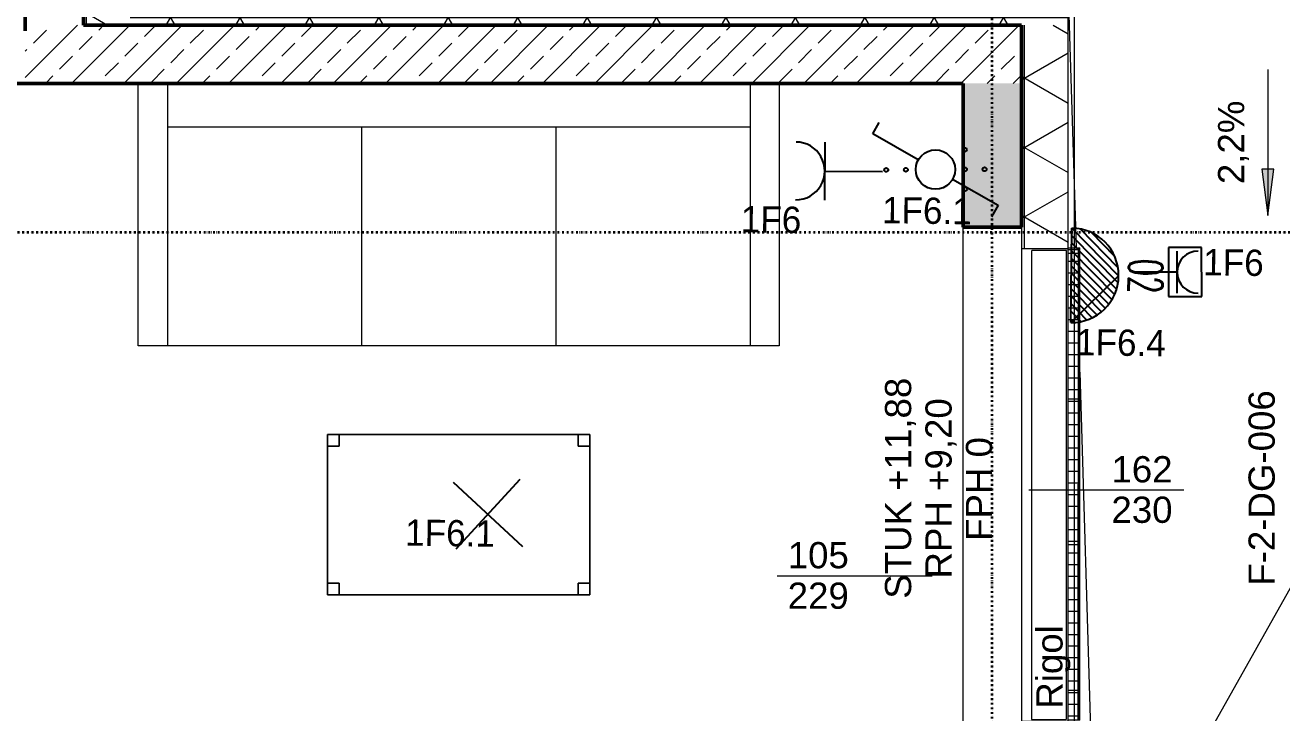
# Model space of a CAD drawing. Header units: metres. Extents: x -17679 to 22565, y -12299 to 33430.
# Drawn here: x 8795 to 13109, y 17930 to 20290 of the extents above; entities that cross this region are included whole.
import ezdxf
from ezdxf.enums import TextEntityAlignment as Align

# ---------------------------------------------------------------- set-up
doc = ezdxf.new("R2010")
doc.units = ezdxf.units.M
doc.linetypes.add('Strich Punkt Mittel', pattern=[0.015875, 0.00635, -0.004763, 0, -0.004763])
doc.linetypes.add('Verdeckt', pattern=[0.003, 0.002, -0.001])
doc.layers.get('0').update_dxf_attribs({"color": 252})
for name, color, linetype, lineweight in [('A-DETL-GENF_', 92, 'Continuous', 13), ('A-DETL-MBND', 5, 'Continuous', 5), ('A-GLAZ-IDEN_', 152, 'Continuous', 9), ('A_Decken', 8, 'Continuous', 13), ('A_Durchbruch', 7, 'Verdeckt', 5), ('A_Moebel', 6, 'Continuous', 13), ('A_Raeume_', 7, 'Continuous', 5), ('A_Raster_', 1, 'Continuous', 9), ('A_Waende', 7, 'Continuous', 13), ('G-ANNO-DIMS_', 111, 'Continuous', 9), ('M-EQPM-IDEN_', 50, 'Continuous', 9)]:
    doc.layers.add(name, color=color, linetype=linetype, lineweight=lineweight)
for name, color, linetype, true_color in [('E_Beleuchtungstyp', 30, 'Continuous', 0xf1780e), ('E_Steckdose+Schalter', 150, 'Continuous', 0x0b6cf4), ('ET_LEGENDE - Wohnung$0$810_AV_LE____T', 30, 'Continuous', 0xff870f)]:
    doc.layers.add(name, color=color, linetype=linetype, true_color=true_color)
doc.layers.add('ET_LEGENDE - Wohnung$0$800_KO_HI____L', color=130, linetype='Continuous')
doc.styles.add('Arial_2', font='arial.ttf', dxfattribs={"height": 0.09})
doc.styles.add('ET_LEGENDE - Wohnung$0$ROMANS', font='romans.shx', dxfattribs={"width": 0.6})
pattern_1 = [(45, (0, 0), (-0.08980256, 0.08980256), []), (45, (0.0898, 0), (-0.08980256, 0.08980256), [0.0635, -0.03175])]

# ---------------------------------------------------------------- blocks, each defined once
blk = doc.blocks.new('*U543')
for p, q in [((-70.7, -70.7), (70.7, 70.7)), ((70.7, -70.7), (-70.7, 70.7))]:
    blk.add_line(p, q)
at = {"style": 'ET_LEGENDE - Wohnung$0$ROMANS', "width": 0.6, "flags": 1}
for tag, p in [('RAUMBUCHNUMMER', (0, -400)), ('ANLAGE', (0, -550))]:
    blk.add_attdef(tag, text='', height=100, dxfattribs=at).set_placement(p, align=Align.MIDDLE)
for tag, p in [('TEILANLAGE_NR', (0, -700)), ('KOMPONENTE', (0, -850)), ('KOMPONENTE_NR', (0, -1000)), ('BEZEICHNUNG', (0, -1150)), ('TYP', (0, -1300)), ('HERSTELLER', (0, -1450)), ('MODEL', (0, -1600)), ('LEISTUNG_MAX', (0, -1750)), ('SPEZIFISCH_1', (0, -1900)), ('SPEZIFISCH_2', (0, -2050)), ('SPEZIFISCH_3', (0, -2200)), ('SPEZIFISCH_4', (0, -2350)), ('SPEZIFISCH_5', (0, -2500)), ('GEWERKE_CODE', (0, -2650)), ('LV_POS', (0, -2800)), ('ZAEHLER', (0, -2950)), ('PLATZHALTER_1', (0, -3100)), ('PLATZHALTER_2', (0, -3250)), ('PLATZHALTER_3', (0, -3400)), ('JOBLISTE_VDMA', (0, -3550)), ('ET_SPEZIFISCH_1', (0, -3700)), ('ET_SPEZIFISCH_2', (0, -3850)), ('ET_SPEZIFISCH_3', (0, -4000)), ('ET_SPEZIFISCH_4', (0, -4150)), ('ET_SPEZIFISCH_5', (0, -4300)), ('ET_SPEZIFISCH_6', (0, -4450)), ('ET_SPEZIFISCH_7', (0, -4600))]:
    blk.add_attdef(tag, text='', height=100, dxfattribs=at).set_placement(p, align=Align.MIDDLE_CENTER)
blk = doc.blocks.new('*U533')
for p, q in [((25, 43.3), (91.7, 158.8)), ((91.7, 158.8), (120.5, 142.1)), ((-25, -43.3), (-91.7, -158.8)), ((-91.7, -158.8), (-120.5, -142.1))]:
    blk.add_line(p, q)
blk.add_circle((0, 0), 50)
at = {"layer": 'ET_LEGENDE - Wohnung$0$800_KO_HI____L'}
for centre in [(0, 125), (0, 75), (-50, -75), (0, -75), (50, -75), (0, -125)]:
    blk.add_circle(centre, 5, dxfattribs=at)
at = {"style": 'ET_LEGENDE - Wohnung$0$ROMANS', "width": 0.6, "flags": 1}
for tag, p in [('RAUMBUCHNUMMER', (-0.2, -465.7)), ('ANLAGE', (-0.2, -615.7))]:
    blk.add_attdef(tag, text='', height=100, dxfattribs=at).set_placement(p, align=Align.MIDDLE)
for tag, p in [('TEILANLAGE_NR', (-0.2, -765.7)), ('KOMPONENTE', (-0.2, -915.7)), ('KOMPONENTE_NR', (-0.2, -1065.7)), ('BEZEICHNUNG', (-0.2, -1215.7)), ('TYP', (-0.2, -1365.7)), ('HERSTELLER', (-0.2, -1515.7)), ('MODEL', (-0.2, -1665.7)), ('LEISTUNG_MAX', (-0.2, -1815.7)), ('SPEZIFISCH_1', (-0.2, -1965.7)), ('SPEZIFISCH_2', (-0.2, -2115.7)), ('SPEZIFISCH_3', (-0.2, -2265.7)), ('SPEZIFISCH_4', (-0.2, -2415.7)), ('SPEZIFISCH_5', (-0.2, -2565.7)), ('GEWERKE_CODE', (-0.2, -2715.7)), ('LV_POS', (-0.2, -2865.7)), ('ZAEHLER', (-0.2, -3015.7)), ('PLATZHALTER_1', (-0.2, -3165.7)), ('PLATZHALTER_2', (-0.2, -3315.7)), ('PLATZHALTER_3', (-0.2, -3465.7)), ('JOBLISTE_VDMA', (-0.2, -3615.7)), ('ET_SPEZIFISCH_1', (-0.2, -3765.7)), ('ET_SPEZIFISCH_2', (-0.2, -3915.7)), ('ET_SPEZIFISCH_3', (-0.2, -4065.7)), ('ET_SPEZIFISCH_4', (-0.2, -4215.7)), ('ET_SPEZIFISCH_5', (-0.2, -4365.7)), ('ET_SPEZIFISCH_6', (-0.2, -4515.7)), ('ET_SPEZIFISCH_7', (-0.2, -4665.7))]:
    blk.add_attdef(tag, text='', height=100, dxfattribs=at).set_placement(p, align=Align.MIDDLE_CENTER)
blk = doc.blocks.new('*U553')
for p, q in [((62.5, 0), (-62.5, 0)), ((0, 0), (0, -125))]:
    blk.add_line(p, q)
blk.add_arc((0, 62.5), 62.5, 180, 0)
at = {"style": 'ET_LEGENDE - Wohnung$0$ROMANS', "width": 0.8, "flags": 1}
for tag, p in [('RAUMBUCHNUMMER', (0, -425)), ('ANLAGE', (0, -595.4)), ('TEILANLAGE_NR', (0, -755.5)), ('KOMPONENTE', (0, -901.3)), ('KOMPONENTE_NR', (0, -1063.3)), ('BEZEICHNUNG', (0, -1205.6)), ('TYP', (0, -1346.7)), ('HERSTELLER', (0, -1514.1)), ('MODEL', (0, -1677.3)), ('LEISTUNG_MAX', (0, -1851.5)), ('SPEZIFISCH_1', (0, -2012.8)), ('SPEZIFISCH_2', (0, -2200)), ('SPEZIFISCH_3', (0, -2374.2)), ('SPEZIFISCH_4', (0, -2548.5)), ('SPEZIFISCH_5', (0, -2722.7)), ('GEWERKE_CODE', (0, -2897)), ('LV_POS', (0, -3071.2)), ('ZAEHLER', (0, -3245.5)), ('PLATZHALTER_1', (0, -3419.7)), ('PLATZHALTER_2', (0, -3594)), ('PLATZHALTER_3', (0, -3768.2)), ('JOBLISTE_VDMA', (0, -3942.5)), ('ET_SPEZIFISCH_1', (0, -4116.7)), ('ET_SPEZIFISCH_2', (0, -4291)), ('ET_SPEZIFISCH_3', (0, -4465.2)), ('ET_SPEZIFISCH_4', (0, -4639.5)), ('ET_SPEZIFISCH_5', (0, -4813.7)), ('ET_SPEZIFISCH_6', (0, -4988)), ('ET_SPEZIFISCH_7', (0, -5162.2))]:
    blk.add_attdef(tag, text='', height=100, dxfattribs=at).set_placement(p, align=Align.MIDDLE)
blk = doc.blocks.new('*U545')
h = blk.add_hatch()
h.set_pattern_fill('ANSI31', color=256, scale=5, style=0)
edge = h.paths.add_edge_path()
edge.add_arc((0, 0), 140, 0, 180)
edge.add_line((-140, 0), (140, 0))
at = {"color": 7}
for p, q in [((0, 140), (-140, 0)), ((0, 140), (140, 0)), ((140, 0), (-140, 0))]:
    blk.add_line(p, q, dxfattribs=at)
blk.add_line((0, 0), (0, 0))
blk.add_arc((0, 0), 140, 0, 180, dxfattribs=at)
at = {"style": 'ET_LEGENDE - Wohnung$0$ROMANS', "width": 0.6, "flags": 1}
for tag, p in [('RAUMBUCHNUMMER', (1420.4, 2381.2)), ('ANLAGE', (1420.4, 2231.2))]:
    blk.add_attdef(tag, text='', height=100, dxfattribs=at).set_placement(p, align=Align.MIDDLE)
for tag, p in [('TEILANLAGE_NR', (1420.4, 2081.2)), ('KOMPONENTE', (1420.4, 1931.2)), ('KOMPONENTE_NR', (1420.4, 1781.2)), ('BEZEICHNUNG', (1420.4, 1631.2)), ('TYP', (1420.4, 1481.2)), ('HERSTELLER', (1420.4, 1331.2)), ('MODEL', (1420.4, 1181.2)), ('LEISTUNG_MAX', (1420.4, 1031.2)), ('SPEZIFISCH_1', (1420.4, 881.2)), ('SPEZIFISCH_2', (1420.4, 731.2)), ('SPEZIFISCH_3', (1420.4, 581.2)), ('SPEZIFISCH_4', (1420.4, 431.2)), ('SPEZIFISCH_5', (1420.4, 281.2)), ('GEWERKE_CODE', (1420.4, 131.2)), ('LV_POS', (1420.4, -18.8)), ('ZAEHLER', (1420.4, -168.8)), ('PLATZHALTER_1', (1420.4, -318.8)), ('PLATZHALTER_2', (1420.4, -468.8)), ('PLATZHALTER_3', (1420.4, -618.8)), ('JOBLISTE_VDMA', (1420.4, -768.8)), ('ET_SPEZIFISCH_1', (1420.4, -918.8)), ('ET_SPEZIFISCH_2', (1420.4, -1068.8)), ('ET_SPEZIFISCH_3', (1420.4, -1218.8)), ('ET_SPEZIFISCH_4', (1420.4, -1368.8)), ('ET_SPEZIFISCH_5', (1420.4, -1518.8)), ('ET_SPEZIFISCH_6', (1420.4, -1668.8)), ('ET_SPEZIFISCH_7', (1420.4, -1818.8))]:
    blk.add_attdef(tag, text='', height=100, dxfattribs=at).set_placement(p, align=Align.MIDDLE_CENTER)
at = {"layer": 'ET_LEGENDE - Wohnung$0$810_AV_LE____T', "style": 'ET_LEGENDE - Wohnung$0$ROMANS', "width": 0.6}
blk.add_attdef('NAME', text='', height=100, dxfattribs=at).set_placement((0, 140), align=Align.BOTTOM_CENTER)
blk = doc.blocks.new('*U557')
for p, q in [((71.8, 72.9), (-72.6, 72.9)), ((-72.6, 72.9), (-72.6, -25.1)), ((71.8, -25.1), (71.8, 72.9)), ((62.5, 0), (-62.5, 0)), ((0, 0), (0, -125)), ((-72.6, -25.1), (71.8, -25.1))]:
    blk.add_line(p, q)
blk.add_arc((0, 62.5), 62.5, 180, 0)
at = {"style": 'ET_LEGENDE - Wohnung$0$ROMANS', "width": 0.8, "flags": 1}
for tag, p in [('RAUMBUCHNUMMER', (0, -425)), ('ANLAGE', (0, -595.4)), ('TEILANLAGE_NR', (0, -755.5)), ('KOMPONENTE', (0, -901.3)), ('KOMPONENTE_NR', (0, -1063.3)), ('BEZEICHNUNG', (0, -1205.6)), ('TYP', (0, -1346.7)), ('HERSTELLER', (0, -1514.1)), ('MODEL', (0, -1677.3)), ('LEISTUNG_MAX', (0, -1851.5)), ('SPEZIFISCH_1', (0, -2012.8)), ('SPEZIFISCH_2', (0, -2200)), ('SPEZIFISCH_3', (0, -2374.2)), ('SPEZIFISCH_4', (0, -2548.5)), ('SPEZIFISCH_5', (0, -2722.7)), ('GEWERKE_CODE', (0, -2897)), ('LV_POS', (0, -3071.2)), ('ZAEHLER', (0, -3245.5)), ('PLATZHALTER_1', (0, -3419.7)), ('PLATZHALTER_2', (0, -3594)), ('PLATZHALTER_3', (0, -3768.2)), ('JOBLISTE_VDMA', (0, -3942.5))]:
    blk.add_attdef(tag, text='', height=100, dxfattribs=at).set_placement(p, align=Align.MIDDLE)
blk = doc.blocks.new('Moeb_Tisch - 900x550-V30-263_PP_03DG_BT2')
at = {"layer": 'A_Moebel', "color": 8}
for p, q in [((-0.0741, 0.8106), (-0.6241, 0.8106)), ((-0.6241, 0.8106), (-0.6241, -0.0894)), ((-0.5841, 0.8106), (-0.6241, 0.8106)), ((-0.6241, 0.8106), (-0.6241, 0.7706)), ((-0.6241, 0.7706), (-0.6241, 0.8106)), ((-0.6241, 0.8106), (-0.5841, 0.8106)), ((-0.0741, 0.8106), (-0.6241, 0.8106)), ((-0.6241, 0.8106), (-0.6241, -0.0894)), ((-0.6241, -0.0894), (-0.6241, 0.8106)), ((-0.6241, 0.8106), (-0.0741, 0.8106)), ((-0.5841, 0.7706), (-0.5841, 0.8106)), ((-0.5841, 0.8106), (-0.5841, 0.7706)), ((-0.0741, 0.8106), (-0.1141, 0.8106)), ((-0.1141, 0.8106), (-0.1141, 0.7706)), ((-0.1141, 0.7706), (-0.1141, 0.8106)), ((-0.1141, 0.8106), (-0.0741, 0.8106)), ((-0.0741, -0.0894), (-0.0741, 0.8106)), ((-0.0741, 0.7706), (-0.0741, 0.8106)), ((-0.0741, 0.8106), (-0.0741, 0.7706)), ((-0.0741, -0.0894), (-0.0741, 0.8106)), ((-0.0741, 0.8106), (-0.0741, -0.0894)), ((-0.6241, 0.7706), (-0.5841, 0.7706)), ((-0.5841, 0.7706), (-0.6241, 0.7706)), ((-0.1141, 0.7706), (-0.0741, 0.7706)), ((-0.0741, 0.7706), (-0.1141, 0.7706)), ((-0.5841, -0.0494), (-0.6241, -0.0494)), ((-0.6241, -0.0494), (-0.6241, -0.0894)), ((-0.6241, -0.0894), (-0.6241, -0.0494)), ((-0.6241, -0.0494), (-0.5841, -0.0494)), ((-0.5841, -0.0894), (-0.5841, -0.0494)), ((-0.5841, -0.0494), (-0.5841, -0.0894)), ((-0.0741, -0.0494), (-0.1141, -0.0494)), ((-0.1141, -0.0494), (-0.1141, -0.0894)), ((-0.1141, -0.0894), (-0.1141, -0.0494)), ((-0.1141, -0.0494), (-0.0741, -0.0494)), ((-0.0741, -0.0894), (-0.0741, -0.0494)), ((-0.0741, -0.0494), (-0.0741, -0.0894)), ((-0.6241, -0.0894), (-0.0741, -0.0894)), ((-0.6241, -0.0894), (-0.5841, -0.0894)), ((-0.5841, -0.0894), (-0.6241, -0.0894)), ((-0.6241, -0.0894), (-0.0741, -0.0894)), ((-0.0741, -0.0894), (-0.6241, -0.0894)), ((-0.1141, -0.0894), (-0.0741, -0.0894)), ((-0.0741, -0.0894), (-0.1141, -0.0894))]:
    blk.add_line(p, q, dxfattribs=at)
blk = doc.blocks.new('Moeb_Sofa - Sofa 220x90-V31-263_PP_03DG_BT2')
at = {"layer": 'A_Moebel', "color": 8}
for p, q in [((-1.1, 0.45), (1.1, 0.45)), ((-1.1, -0.45), (-1.1, 0.45)), ((-1, -0.45), (-1, 0.45)), ((-0.3333, -0.3), (-0.3333, 0.45)), ((0.3333, -0.3), (0.3333, 0.45)), ((1, -0.45), (1, 0.45)), ((1.1, 0.45), (1.1, -0.45)), ((-1, -0.3), (1, -0.3)), ((1.1, -0.45), (-1.1, -0.45))]:
    blk.add_line(p, q, dxfattribs=at)
blk = doc.blocks.new('HLS_Rigol - 20x8cm-9179598-263_PP_03DG_BT2')
at = {"layer": 'A-DETL-MBND'}
h = blk.add_hatch(dxfattribs=at)
h.set_pattern_fill('FP_100', color=256, style=0, pattern_type=2)
h.set_pattern_definition([(270, (0, 0.6096), (0.04, 0), [])])
h.paths.add_polyline_path([(0, -0.095), (1.62, -0.095), (1.62, -0.0596), (0, -0.0597), (0, -0.0935)])
for p, q in [((0, -0.095), (0, -0.0596)), ((1.62, -0.0596), (1.62, -0.095)), ((0, -0.095), (1.62, -0.095)), ((0, -0.097), (0, -0.095)), ((0, -0.1), (0, -0.097)), ((0, -0.097), (1.62, -0.097)), ((0, -0.1), (1.62, -0.1)), ((0, -0.1), (1.62, -0.1)), ((1.62, -0.095), (1.62, -0.097)), ((1.62, -0.097), (1.62, -0.1))]:
    blk.add_line(p, q, dxfattribs=at)
blk = doc.blocks.new('Allg_Rollladenkasten - 0130x0270-10446602-263_PP_03DG_BT2')
at = {"layer": 'A_Durchbruch'}
for p, q in [((-0.81, -0.0743), (-0.81, -0.2343)), ((0.81, -0.0743), (-0.81, -0.0743)), ((-0.805, -0.0793), (-0.805, -0.1993)), ((0.805, -0.0793), (-0.805, -0.0793)), ((0.805, -0.1993), (0.805, -0.0793)), ((0.81, -0.2343), (0.81, -0.0743)), ((-0.805, -0.1993), (0.805, -0.1993)), ((-0.81, -0.2343), (0.81, -0.2343)), ((-0.81, -0.2343), (0.81, -0.2343))]:
    blk.add_line(p, q, dxfattribs=at)
blk = doc.blocks.new('BS_Fens_Tuer - unten-7645928-263_PP_03DG_BT2')
at = {"layer": 'A-GLAZ-IDEN_'}
blk.add_line((0, 0.000124), (0, -0.010513), dxfattribs=at)
blk = doc.blocks.new('BS_Fens_PP - rechts-2843221-263_PP_03DG_BT2')
at = {"layer": 'A-GLAZ-IDEN_'}
blk.add_line((0, 0.000124), (0, -0.010513), dxfattribs=at)
blk = doc.blocks.new('6546546')
at = {"layer": 'A-DETL-GENF_', "lineweight": 5, "true_color": 0x636466}
h = blk.add_hatch(dxfattribs=at)
h.set_pattern_fill('FP_140', color=251, style=0, pattern_type=2)
h.set_pattern_definition([(89.998, (-85.848, 81.011), (-0.5, 1.75e-05), []), (179.998, (-85.848, 81.011), (-1.75e-05, -0.5), [])])
h.paths.add_polyline_path([(-39.8586, 49.5703), (-37.5789, 50.548), (-37.5788, 55.4685), (-39.8586, 55.4685), (-39.8586, 49.9275)])
h.paths.add_polyline_path([(-39.8538, 50.4573), (-39.8538, 50.4573), (-39.8538, 50.4671)])
h.paths.add_polyline_path([(-39.8538, 50.4671), (-39.8538, 50.4671), (-39.8538, 50.4747)])
h.paths.add_polyline_path([(-39.8538, 50.4747), (-39.8538, 50.4747), (-39.8538, 50.4794)])
h.paths.add_polyline_path([(-39.781, 51.8483), (-39.7537, 52.6771), (-39.7638, 52.6771), (-39.7638, 52.6842), (-39.7891, 52.7278), (-39.7783, 52.7278), (-39.7783, 52.7316), (-39.7638, 52.7278), (-39.7475, 52.7282), (-39.7345, 52.7317), (-39.7216, 52.7392), (-39.7106, 52.7506), (-39.7037, 52.7627), (-39.6998, 52.7771), (-39.6999, 52.7921), (-39.7038, 52.8065), (-39.7113, 52.8194), (-39.7218, 52.8299), (-39.7348, 52.8373), (-39.75, 52.8411), (-39.7641, 52.8411), (-39.7785, 52.8372), (-39.7785, 52.8411), (-39.781, 52.8411), (-39.781, 52.8568), (-39.8137, 52.8521), (-39.8387, 52.6771), (-39.8387, 52.8771), (-39.781, 52.8771), (-39.781, 52.9825), (-39.7568, 52.9646), (-39.7646, 53.1626), (-39.7696, 53.1738), (-39.7651, 53.1738), (-39.7874, 53.7402), (-39.4119, 53.2066), (-39.1271, 53.557), (-38.9861, 53.2908), (-38.9861, 53.1738), (-39.1094, 53.1738), (-39.1094, 52.1363), (-39.75, 51.8616)])
h.paths.add_polyline_path([(-37.2796, 59.6652), (-37.2647, 59.6652), (-37.2503, 59.6691), (-37.2374, 59.6766), (-37.2268, 59.6872), (-37.2194, 59.7001), (-37.2156, 59.7146), (-37.2156, 59.7295), (-37.2195, 59.7439), (-37.227, 59.7568), (-37.2376, 59.7673), (-37.2505, 59.7747), (-37.265, 59.7786), (-37.2799, 59.7785), (-37.2943, 59.7746), (-37.3072, 59.7671), (-37.3177, 59.7566), (-37.3251, 59.7436), (-37.329, 59.7292), (-37.3286, 59.7133), (-37.325, 59.6999), (-37.3175, 59.687), (-37.307, 59.6765), (-37.294, 59.669), (-37.2894, 59.6678)])
h.paths.add_polyline_path([(-37.3082, 60.5211), (-37.3082, 62.1411), (-37.3112, 62.1411), (-37.3112, 60.5211)])
h.paths.add_polyline_path([(-37.3132, 60.5211), (-37.3132, 62.1411), (-37.3486, 62.1411), (-37.3486, 60.5211), (-37.3147, 60.5211)])
h.paths.add_polyline_path([(-52.1584, 64.3116), (-52.1584, 64.3117), (-52.4008, 64.3117), (-52.4008, 64.3167), (-52.4283, 64.3167), (-52.4283, 64.3917), (-52.4197, 64.4217), (-52.4768, 64.4217), (-52.4683, 64.3917), (-52.4683, 64.3167), (-52.4958, 64.3167), (-52.4958, 64.3117), (-52.5885, 64.3117), (-52.5885, 71.7188), (-54.1385, 71.7188), (-54.1385, 64.3118), (-52.3575, 64.3116)])
h.paths.add_polyline_path([(-37.2484, 66.4389), (-37.2391, 66.4443), (-37.2285, 66.4549), (-37.2211, 66.4679), (-37.2173, 66.4823), (-37.2173, 66.4972), (-37.2212, 66.5116), (-37.2287, 66.5245), (-37.2393, 66.535), (-37.2484, 66.5403), (-37.2484, 66.4396)])
h.paths.add_polyline_path([(-53.4604, 66.482), (-53.0651, 67.7037), (-53.0696, 67.7203), (-53.381, 66.8513), (-53.3809, 69.3357), (-52.7786, 69.3357), (-52.7684, 69.4729), (-52.7684, 68.6209), (-52.7787, 68.5891), (-52.7787, 68.2027), (-52.7684, 68.2027), (-52.9434, 68.1777), (-52.9684, 68.0027), (-52.7684, 68.0027), (-52.7684, 66.5935), (-52.7727, 66.6095), (-52.7787, 66.6903), (-53.381, 66.6903)])
h.paths.add_polyline_path([(-37.2797, 73.3336), (-37.2647, 73.3336), (-37.2503, 73.3375), (-37.2374, 73.345), (-37.2269, 73.3556), (-37.2195, 73.3685), (-37.2157, 73.383), (-37.2157, 73.3979), (-37.2196, 73.4123), (-37.2271, 73.4252), (-37.2377, 73.4357), (-37.2506, 73.4431), (-37.265, 73.447), (-37.2799, 73.4469), (-37.2943, 73.443), (-37.3072, 73.4355), (-37.3178, 73.425), (-37.3252, 73.412), (-37.329, 73.3976), (-37.329, 73.3827), (-37.3251, 73.3683), (-37.3176, 73.3554), (-37.307, 73.3449), (-37.2941, 73.3374)])
h.paths.add_polyline_path([(-37.3078, 74.1124), (-37.3078, 75.7324), (-37.3108, 75.7324), (-37.3108, 74.1124)])
h.paths.add_polyline_path([(-37.3128, 74.1124), (-37.3128, 75.7324), (-37.3482, 75.7324), (-37.3482, 74.1124), (-37.3147, 74.1124)])
h.paths.add_polyline_path([(-50.9382, 76.0566), (-50.9381, 76.0567), (-50.938, 82.8798), (-53.9881, 82.8798), (-53.9879, 76.0567), (-50.9581, 76.0566)])
h.paths.add_polyline_path([(-53.8681, 76.0567), (-53.8681, 76.0567), (-53.8681, 76.1229)])
h.paths.add_polyline_path([(-53.9968, 76.1926), (-53.996, 76.1945), (-53.9947, 76.2093), (-53.994, 76.2349), (-53.9943, 76.2783), (-53.9953, 76.2992), (-53.9968, 76.3069), (-54.1181, 76.3064), (-54.1181, 76.1926), (-54.0077, 76.1926)])
h.paths.add_polyline_path([(-40.5681, 76.6564), (-37.5781, 76.6564), (-37.5779, 83.0094), (-40.5679, 83.0095), (-40.5681, 76.6565)])
h.paths.add_polyline_path([(-51.0823, 77.1967), (-51.9251, 77.1967), (-51.9043, 77.2082), (-51.6211, 78.6527), (-51.5329, 78.4952), (-51.0493, 78.4952), (-51.0634, 77.9422), (-51.0048, 77.846), (-51.0382, 77.846), (-51.0375, 77.7691), (-50.9581, 77.7691), (-51.0374, 77.7578), (-51.0367, 77.6836), (-51.0699, 77.6836), (-51.0703, 77.6691), (-51.0481, 77.6691), (-51.0481, 77.5213), (-51.0582, 77.5213), (-51.0315, 77.1967), (-51.0703, 77.1967)])
h.paths.add_polyline_path([(-40.5631, 77.5891), (-40.5631, 77.5891), (-40.5631, 77.5989)])
h.paths.add_polyline_path([(-40.5631, 77.5989), (-40.5631, 77.5989), (-40.5631, 77.6065)])
h.paths.add_polyline_path([(-40.5631, 77.6065), (-40.5631, 77.6065), (-40.5631, 77.6112)])
h.paths.add_polyline_path([(-40.4899, 80.6466), (-40.5028, 80.6391), (-40.4954, 80.6466)])
h.paths.add_polyline_path([(-40.4915, 79.7938), (-40.4756, 80.443), (-40.5351, 80.443), (-40.4743, 80.4959), (-40.4739, 80.5137), (-40.4943, 80.5137), (-40.5026, 80.5336), (-40.5026, 80.5411), (-40.4897, 80.541), (-40.4733, 80.5372), (-40.4603, 80.5372), (-40.4459, 80.5411), (-40.433, 80.5486), (-40.4225, 80.5592), (-40.4151, 80.5721), (-40.4113, 80.5866), (-40.4113, 80.6015), (-40.4162, 80.6176), (-40.4227, 80.6288), (-40.4333, 80.6393), (-40.4462, 80.6467), (-40.4606, 80.6506), (-40.4755, 80.6505), (-40.4899, 80.6466), (-40.4899, 80.6506), (-40.498, 80.6506), (-40.4981, 80.6922), (-40.523, 80.6887), (-40.548, 80.5137), (-40.548, 80.7137), (-40.4981, 80.7137), (-40.4982, 80.7524), (-40.4784, 80.7678), (-40.4993, 81.3024), (-39.6246, 81.3024), (-39.7192, 79.7938), (-40.4718, 79.7938)])
at = {"layer": 'A_Waende', "lineweight": 5, "true_color": 0x636466}
h = blk.add_hatch(dxfattribs=at)
h.set_pattern_fill('FP_17', color=251, angle=-157.36, style=0, pattern_type=2)
h.set_pattern_definition([(269.998, (-40.72781, 79.78754), (0.20637, -7e-06), []), (329.998, (-40.72781, 79.78754), (0.103191, 0.178718), []), (29.998, (-40.72781, 79.78754), (-0.103184, 0.178734), [])])
h.paths.add_polyline_path([(-40.5681, 76.4964), (-40.5681, 77.9604), (-40.7281, 77.9604), (-40.7281, 76.4964), (-40.6575, 76.4964)])
h.paths.add_polyline_path([(-40.5681, 79.5804), (-40.568, 79.5804), (-40.5681, 82.5969), (-40.728, 82.5969), (-40.728, 79.5804), (-40.5681, 79.5804)])
h = blk.add_hatch(dxfattribs=at)
h.set_pattern_fill('FP_18', color=251, angle=202.64, style=0, pattern_type=2)
h.set_pattern_definition([(179.998, (-38.95817, 76.65647), (-7e-06, -0.20637), []), (239.998, (-38.95817, 76.65647), (0.178718, -0.10319), []), (299.998, (-38.95817, 76.65647), (0.178725, 0.10318), [])])
h.paths.add_polyline_path([(-37.3482, 76.4963), (-37.3481, 76.4963), (-37.3481, 76.6563), (-40.5681, 76.6563), (-40.5681, 76.4964), (-37.4253, 76.4963)])
h = blk.add_hatch(dxfattribs=at)
h.set_pattern_fill('FP_2', color=251, style=0, pattern_type=2)
h.set_pattern_definition(pattern_1)
h.paths.add_polyline_path([(-37.5081, 76.2963), (-37.5081, 76.4963), (-40.9281, 76.4964), (-40.9279, 76.2964), (-37.5082, 76.2963)])
h = blk.add_hatch(dxfattribs=at)
h.set_pattern_fill('FP_19', color=251, angle=-157.36, style=0, pattern_type=2)
h.set_pattern_definition([(269.998, (-37.50842, 65.98198), (0.20637, -7.2e-06), []), (329.998, (-37.50842, 65.98198), (0.1031912, 0.178718), []), (29.998, (-37.50842, 65.98198), (-0.1031788, 0.1787253), [])])
h.paths.add_polyline_path([(-37.3488, 55.4684), (-37.3487, 56.5034), (-37.5087, 56.5034), (-37.5088, 55.4685), (-37.3858, 55.4685)])
h.paths.add_polyline_path([(-37.3487, 57.5534), (-37.3487, 57.5535), (-37.3486, 60.5211), (-37.5086, 60.5211), (-37.5086, 57.5535), (-37.3537, 57.5534)])
h.paths.add_polyline_path([(-37.3486, 62.1411), (-37.3486, 62.1411), (-37.3486, 62.2635)])
h.paths.add_polyline_path([(-37.3486, 62.1411), (-37.3486, 62.1411), (-37.3485, 63.3861), (-37.5085, 63.3861), (-37.5085, 62.1411), (-37.3536, 62.1411)])
h.paths.add_polyline_path([(-37.3535, 64.4361), (-37.3485, 64.4361), (-37.3484, 67.4037), (-37.5084, 67.4037), (-37.5079, 64.4361), (-37.3535, 64.4361)])
h.paths.add_polyline_path([(-37.3484, 69.0237), (-37.3484, 69.0237), (-37.3483, 70.2687), (-37.5083, 70.2687), (-37.5079, 69.0237), (-37.3534, 69.0237)])
h.paths.add_polyline_path([(-37.3483, 71.3187), (-37.3482, 74.1087), (-37.5082, 74.1087), (-37.5079, 71.3187), (-37.3533, 71.3187)])
h.paths.add_polyline_path([(-37.3482, 75.7287), (-37.3482, 75.7287), (-37.3482, 76.4963), (-37.5081, 76.4963), (-37.5079, 75.7287), (-37.3532, 75.7287)])
h = blk.add_hatch(dxfattribs=at)
h.set_pattern_fill('FP_2', color=251, style=0, pattern_type=2)
h.set_pattern_definition(pattern_1)
h.paths.add_polyline_path([(-37.5088, 55.8285), (-37.5088, 55.8285), (-37.5088, 56.4285), (-37.7087, 56.4285), (-37.7087, 55.8285)])
h.paths.add_polyline_path([(-37.5087, 57.6285), (-37.5086, 60.0586), (-37.7086, 60.0586), (-37.7086, 57.6285)])
h.paths.add_polyline_path([(-37.5086, 60.1936), (-37.5087, 60.4461), (-37.7086, 60.4461), (-37.7086, 60.1936), (-37.5086, 60.1936)])
h.paths.add_polyline_path([(-37.5086, 60.0586), (-37.5086, 60.1936), (-37.6086, 60.1261), (-37.5236, 60.0687)])
h.paths.add_polyline_path([(-37.7086, 60.0586), (-37.6086, 60.1261), (-37.7086, 60.1936), (-37.7086, 60.0685)])
h.paths.add_polyline_path([(-37.5086, 62.2161), (-37.5086, 63.3111), (-37.7085, 63.3111), (-37.7085, 62.2161), (-37.5086, 62.2161)])
h.paths.add_polyline_path([(-37.5085, 64.5111), (-37.5084, 66.9436), (-37.7084, 66.9436), (-37.7084, 64.5111)])
h.paths.add_polyline_path([(-37.5084, 67.0786), (-37.5085, 67.3287), (-37.7084, 67.3287), (-37.7084, 67.0786), (-37.5084, 67.0786)])
h.paths.add_polyline_path([(-37.5084, 66.9436), (-37.5084, 67.0786), (-37.6084, 67.0111), (-37.5236, 66.9538)])
h.paths.add_polyline_path([(-37.7084, 66.9436), (-37.7084, 66.9436), (-37.6084, 67.0111), (-37.7084, 67.0786), (-37.7084, 66.9511)])
h.paths.add_polyline_path([(-37.5084, 69.0987), (-37.5084, 69.0987), (-37.5084, 70.1937), (-37.7083, 70.1937), (-37.7083, 69.0987), (-37.6084, 69.0987)])
h.paths.add_polyline_path([(-37.5083, 71.3937), (-37.5082, 73.6462), (-37.7082, 73.6462), (-37.7082, 71.3937)])
h.paths.add_polyline_path([(-37.5082, 73.6462), (-37.5083, 74.0337), (-37.7082, 74.0337), (-37.7081, 73.6462), (-37.6082, 73.7137), (-37.5831, 73.6967)])
h.paths.add_polyline_path([(-37.6082, 73.7137), (-37.7081, 73.7812), (-37.5082, 73.7812), (-37.5842, 73.7299)])
h.paths.add_polyline_path([(-37.5082, 75.8037), (-37.5081, 76.2963), (-37.7081, 76.2963), (-37.7081, 75.8037), (-37.5082, 75.8037)])
at = {"layer": 'G-ANNO-DIMS_', "true_color": 0x636466}
blk.add_hatch(color=251, dxfattribs=at).paths.add_polyline_path([(-36.6623, 75.8437), (-36.6414, 76.0024), (-36.6832, 76.0025)])
at = {"layer": 'A_Decken', "color": 251, "true_color": 0x636466}
for p, q in [((-37.346, 76.5684), (-37.3207, 75.7324)), ((-37.1856, 73.4989), (-35.4575, 76.5684)), ((-37.3482, 75.7324), (-37.3481, 76.4963)), ((-37.7082, 74.0337), (-37.7082, 75.8037)), ((-37.5082, 75.7287), (-37.5082, 74.5996)), ((-37.3078, 75.3054), (-37.2531, 73.4989))]:
    blk.add_line(p, q, dxfattribs=at)
at = {"layer": 'A_Raeume_', "color": 251, "true_color": 0x636466, "flags": 128}
for points in [[(-37.3273, 72.6384), (-35.4182, 72.6384), (-35.4181, 76.6384), (-37.3273, 76.6384)], [(-37.7082, 73.2337), (-37.7081, 76.2963), (-40.8281, 76.2964), (-40.9281, 76.2964), (-44.9281, 76.2965), (-44.9282, 73.8965), (-43.1731, 73.8965), (-43.1731, 73.2338), (-41.5956, 73.2338), (-41.4426, 73.2338)]]:
    blk.add_lwpolyline(points, close=True, dxfattribs=at)
at = {"layer": 'A_Raster_', "color": 251, "linetype": 'Strich Punkt Mittel', "lineweight": 35, "true_color": 0x636466}
for p, q in [((-37.6095, 46.5266), (-37.6084, 85.4138)), ((-56.243, 75.7867), (-32.1343, 75.786))]:
    blk.add_line(p, q, dxfattribs=at)
at = {"layer": 'A_Waende', "color": 251, "lineweight": 50, "true_color": 0x636466}
for p, q in [((-40.7281, 76.4964), (-40.7281, 77.8854)), ((-40.9281, 77.4904), (-40.9281, 76.4764)), ((-37.5081, 76.4963), (-40.7281, 76.4964)), ((-37.5081, 76.4963), (-37.5082, 75.8037)), ((-45.0281, 76.2965), (-37.7081, 76.2963)), ((-37.7081, 76.2963), (-37.7082, 75.8037)), ((-37.7082, 75.8037), (-37.5082, 75.8037))]:
    blk.add_line(p, q, dxfattribs=at)
at = {"layer": 'A_Waende', "color": 251, "lineweight": 5, "true_color": 0x636466}
for p, q in [((-37.3482, 75.7287), (-37.3481, 76.6563)), ((-37.5082, 75.8037), (-37.5082, 75.7287))]:
    blk.add_line(p, q, dxfattribs=at)
at = {"layer": 'G-ANNO-DIMS_', "color": 251, "true_color": 0x636466}
for p, q in [((-36.6623, 76.3437), (-36.6623, 75.8437)), ((-36.6414, 76.0024), (-36.6832, 76.0025)), ((-36.6832, 76.0025), (-36.6623, 75.8437)), ((-36.6623, 75.8437), (-36.6414, 76.0024))]:
    blk.add_line(p, q, dxfattribs=at)
at = {"layer": 'A-DETL-MBND', "color": 251, "true_color": 0x636466, "rotation": 89.99827587846505}
blk.add_blockref('HLS_Rigol - 20x8cm-9179598-263_PP_03DG_BT2', (-37.4078, 74.1124), dxfattribs=at)
at = {"layer": 'A-GLAZ-IDEN_', "color": 251, "true_color": 0x636466, "xscale": 49.99999999999998, "yscale": 49.99999999999998, "zscale": 49.99999999999998}
for name, p, rotation in [('BS_Fens_PP - rechts-2843221-263_PP_03DG_BT2', (-37.4768, 74.9021), 89.99827587846517), ('BS_Fens_Tuer - unten-7645928-263_PP_03DG_BT2', (-37.8213, 74.6054), 269.9982758784653)]:
    blk.add_blockref(name, p, dxfattribs=dict(at, rotation=rotation))
at = {"layer": 'A_Durchbruch', "color": 251, "true_color": 0x636466, "rotation": 269.998275878465}
blk.add_blockref('Allg_Rollladenkasten - 0130x0270-10446602-263_PP_03DG_BT2', (-37.2739, 74.9187), dxfattribs=at)
at = {"layer": 'A_Moebel', "color": 251, "true_color": 0x636466}
for name, p, rotation in [('Moeb_Sofa - Sofa 220x90-V31-263_PP_03DG_BT2', (-39.4398, 75.846), 179.998275878371), ('Moeb_Tisch - 900x550-V30-263_PP_03DG_BT2', (-39.8004, 74.4675), 269.9982758784554)]:
    blk.add_blockref(name, p, dxfattribs=dict(at, rotation=rotation))
at = {"layer": 'A-GLAZ-IDEN_', "color": 251, "true_color": 0x636466, "char_height": 0.09, "attachment_point": 1, "style": 'Arial_2'}
for s, insert, width, rotation in [('STUK +11,88', (-37.9766, 74.5285), 0.905907, 90), ('F-2-DG-006', (-36.7286, 74.5732), 0.797679, 90), ('RPH +9,20', (-37.8377, 74.5979), 0.737552, 90), ('FPH 0', (-37.6988, 74.7269), 0.424894, 90), ('162', (-37.1991, 75.0177), 0.252532, 359.9983), ('230', (-37.1991, 74.8788), 0.252532, 359.9983), ('105', (-38.3104, 74.7229), 0.252532, 359.9983), ('229', (-38.3104, 74.584), 0.252532, 359.9983)]:
    blk.add_mtext(s, dxfattribs=dict(at, insert=insert, width=width, rotation=rotation))
at = {"layer": 'G-ANNO-DIMS_', "color": 251, "true_color": 0x636466, "insert": (-36.8334, 75.9509), "char_height": 0.09, "width": 0.342666, "attachment_point": 1, "rotation": 90, "line_spacing_factor": 0.941778, "style": 'Arial_2'}
blk.add_mtext('2,2%', dxfattribs=at)
at = {"layer": 'M-EQPM-IDEN_', "color": 251, "true_color": 0x636466, "insert": (-37.4569, 74.1513), "char_height": 0.09, "width": 0.3327, "attachment_point": 1, "rotation": 90, "style": 'Arial_2'}
blk.add_mtext('Rigol', dxfattribs=at)

msp = doc.modelspace()

# ---------------------------------------------------------------- block references
at = {"xscale": 1000, "yscale": 1000, "zscale": 1000}
msp.add_blockref('6546546', (49723.1, -56206.7), dxfattribs=at)
at = {"layer": 'E_Beleuchtungstyp', "color": 42, "true_color": 0xdd8622, "xscale": 1.158225034426236, "yscale": 1.158225034426236, "zscale": 1.158225034426236, "rotation": 269.4097788428272}
msp.add_blockref('*U545', (12386.5, 19431.3), dxfattribs=at).add_auto_attribs({'NAME': '02'})
at = {"layer": 'E_Steckdose+Schalter'}
for name, p, xscale, yscale, zscale, rotation in [('*U533', (11919.7, 19794.1), 1.35063184888113, 1.35063184888113, 1.35063184888113, 90.35829467527299), ('*U553', (11539.7, 19788.9), 1.586793636067308, 1.586793636067308, 1.586793636067308, 89.61422676360459), ('*U557', (12749.3, 19442.3), 1.158225034426237, 1.158225034426237, 1.158225034426237, 270.0844577776633), ('*U543', (10383.3, 18611.2), 1.626603779674895, 1.626603779674895, 1.626603779674895, 182.2804756445144)]:
    msp.add_blockref(name, p, dxfattribs=dict(at, xscale=xscale, yscale=yscale, zscale=zscale, rotation=rotation))

# ---------------------------------------------------------------- texts
at = {"color": 212}
for s, p in [('1F6.1', (11735.9, 19610.3)), ('1F6', (11251.2, 19579.3)), ('1F6', (12838.6, 19431.8)), ('1F6.4', (12402, 19157.5)), ('1F6.1', (10099, 18504.1))]:
    msp.add_text(s, height=90.04, rotation=359.2205, dxfattribs=at).set_placement(p)

doc.saveas('drawing.dxf')
